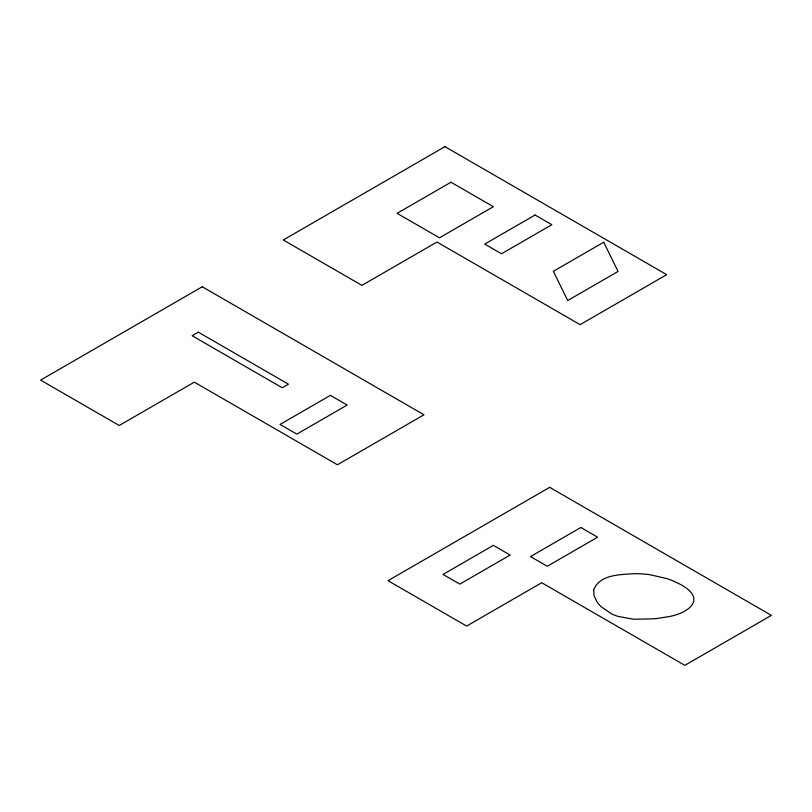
<?xml version="1.0" encoding="UTF-8"?>
<svg xmlns="http://www.w3.org/2000/svg" width="812" height="812" viewBox="0 0 812 812"><rect width="100%" height="100%" fill="white"/><g stroke="black" fill="none" stroke-linecap="round" stroke-linejoin="round"><path stroke-width="1.22" d="M593.653 590.141L594.059 595.683L596.658 601.337A56.312 32.51 0 0 0 601.124 606.706L611.507 613.831A40.732 23.518 0 0 0 618.247 616.44L633.654 619.251L654.37 618.795A80.002 46.193 0 0 0 664.784 617.232C688.799 614.41 709.323 598.17 677.675 583.046A66.757 38.54 0 0 0 666.916 578.591L649.438 574.622A66.259 38.255 0 0 0 634.974 573.668C620.936 574.622 599.256 574.226 593.653 590.141M202.259 286.768L40.6 380.107L119.222 425.498L194.312 382.147L337.416 464.768L423.986 414.79L202.259 286.768M444.946 146.657L283.286 239.987L361.908 285.377L436.998 242.027L580.103 324.658L666.682 274.669L444.946 146.657M450.975 182.223L397.088 213.333L439.495 237.814L493.381 206.705L450.975 182.223M198.321 332.169L192.139 335.742L282.251 387.76L288.433 384.188L198.321 332.169M535.057 215.018L484.703 244.087L501.481 253.77L551.835 224.701L535.057 215.018M330.393 395.363L280.049 424.432L296.827 434.115L347.181 405.046L330.393 395.363M603.722 242.22L553.368 271.289L567.71 300.531L618.064 271.452L603.722 242.22M549.673 487.342L388.014 580.681L466.636 626.072L541.716 582.722L684.831 665.343L771.4 615.364L549.673 487.342M493.381 545.359L443.027 574.429L459.805 584.122L510.159 555.053L493.381 545.359M580.834 527.506L530.48 556.575L547.268 566.268L597.612 537.199L580.834 527.506"/></g></svg>
